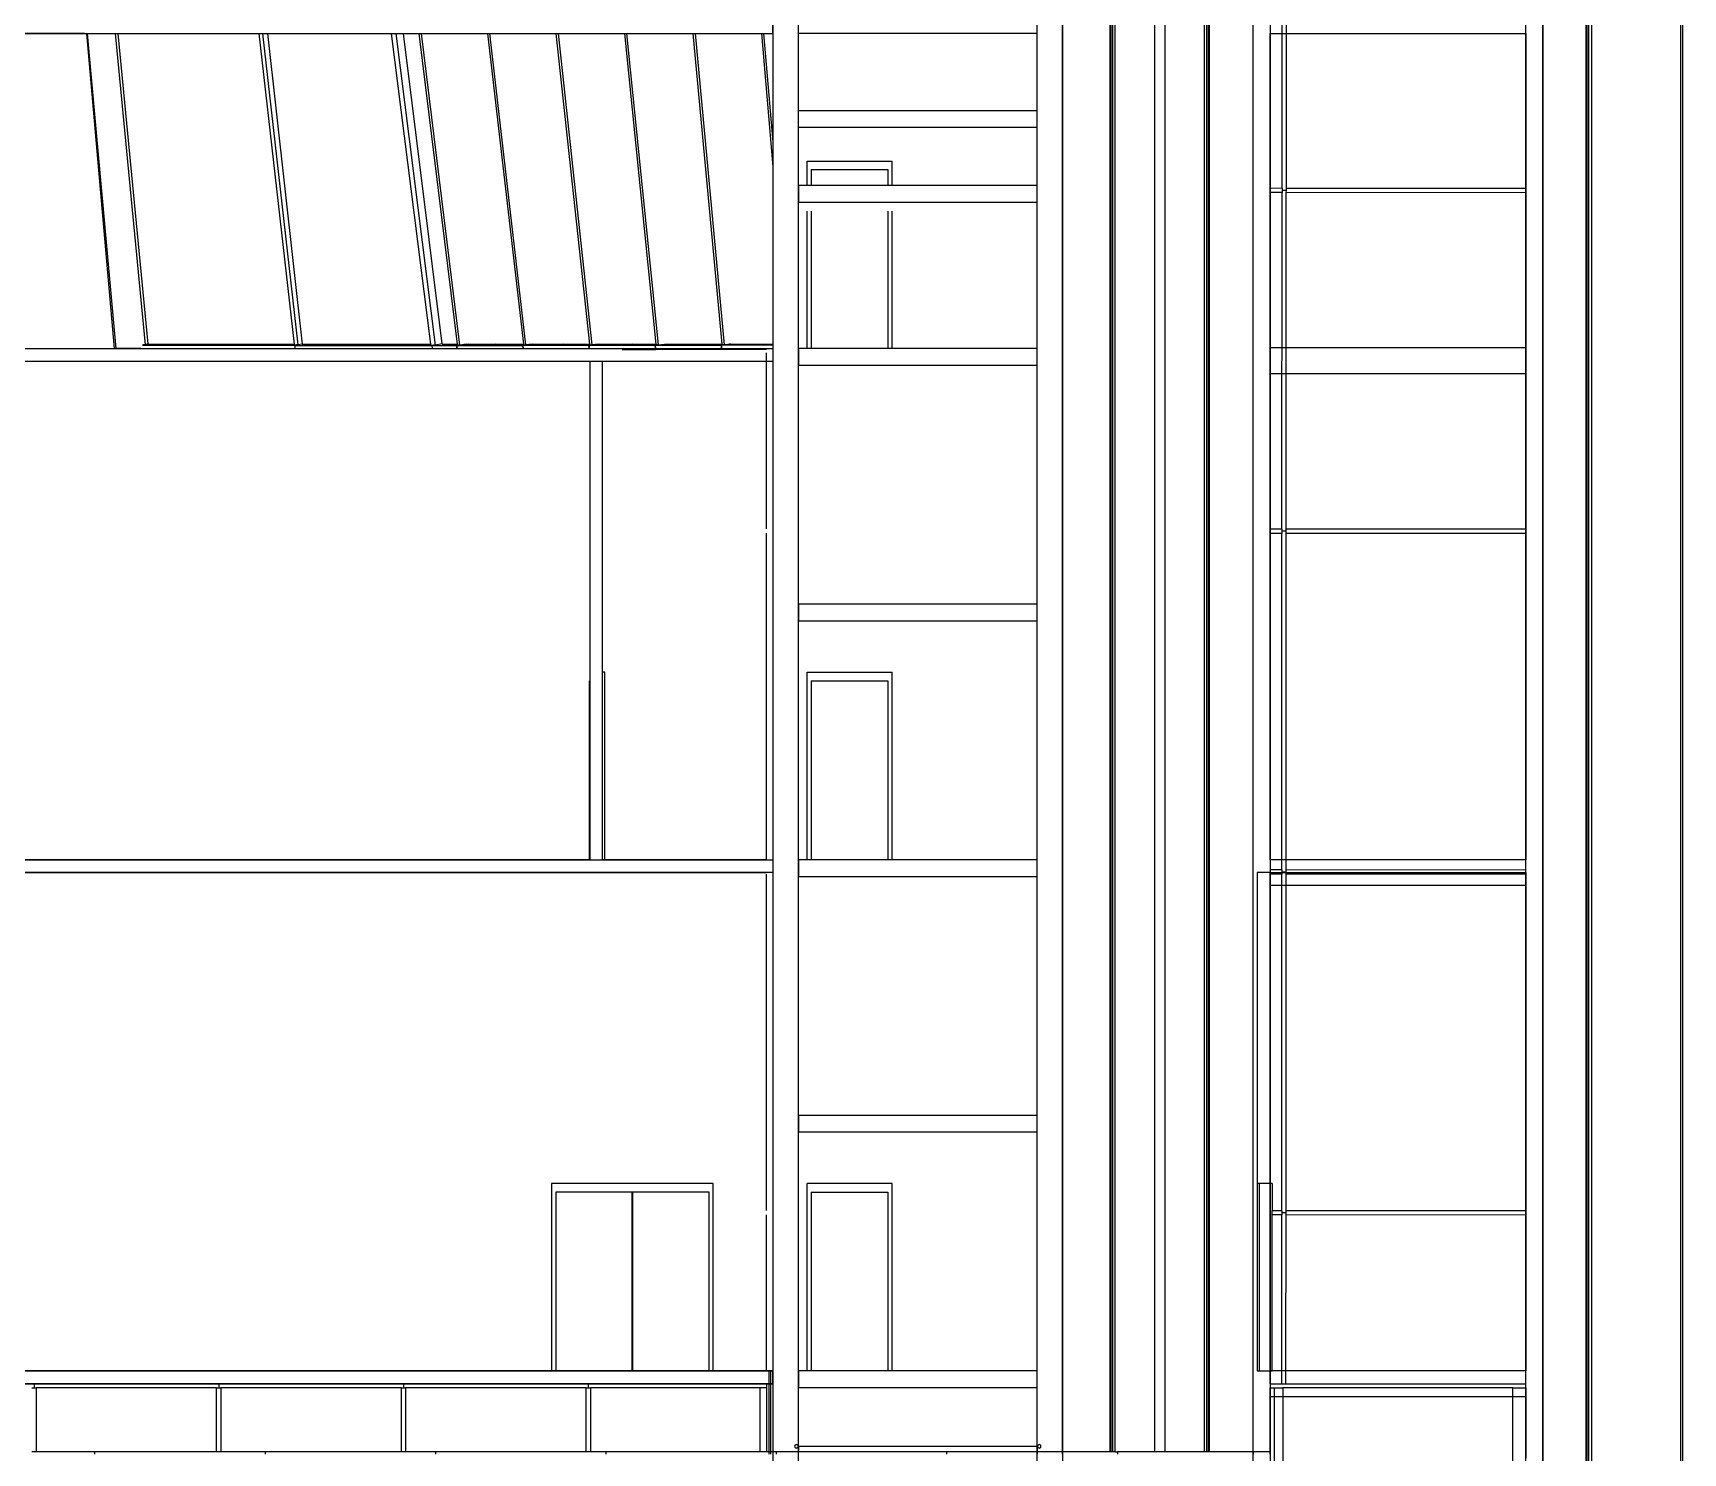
# Model space of a CAD drawing. Header units: millimetres. Extents: x 90964 to 877642, y 656808 to 1438307.
# Drawn here: x 814107 to 833474, y 1189064 to 1205730 of the extents above; entities that cross this region are included whole.
import ezdxf

# ---------------------------------------------------------------- set-up
doc = ezdxf.new("R2010")
doc.units = ezdxf.units.MM
doc.header["$LTSCALE"] = 300
doc.layers.add('ProfileEdges', color=7, linetype='Continuous')
doc.layers.add('SectionCutEdges', color=7, linetype='Continuous')

msp = doc.modelspace()

# ---------------------------------------------------------------- linework, layer by layer
at = {"color": 251}
for p, q in [((831827.1, 1179938.3), (831827.1, 1259469)), ((826192.2, 1189076), (826192.2, 1259226.5)), ((826192.2, 1189076), (826192.2, 1259226.5)), ((826192.2, 1189076), (826192.2, 1259226.5)), ((832399.6, 1258453.2), (832399.6, 1182661.5)), ((833443.6, 1258453.2), (833443.6, 1182636.3)), ((832369.6, 1182617.6), (832369.6, 1258374.2)), ((833473.6, 1182592.4), (833473.6, 1258374.2)), ((826780.6, 1189076), (826780.6, 1258131.7)), ((827884.6, 1189076), (827884.6, 1258131.7)), ((832338, 1181026.5), (832338, 1258215.2)), ((832342.3, 1181026.5), (832342.3, 1258215.2)), ((832345, 1181026.5), (832345, 1258215.2)), ((832349.3, 1181026.5), (832349.3, 1258215.2)), ((826748.6, 1189076), (826748.6, 1253791.5)), ((826753, 1189076), (826753, 1253791.5)), ((826760.3, 1189076), (826760.3, 1253791.5)), ((826810.6, 1189076), (826810.6, 1253791.5)), ((827854.6, 1253791.5), (827854.6, 1189076)), ((827905, 1189076), (827905, 1253791.5)), ((827909.3, 1189076), (827909.3, 1253791.5)), ((827916.3, 1189076), (827916.3, 1253791.5)), ((827269.2, 1253347.2), (827269.2, 1189076)), ((827396.2, 1189076), (827396.2, 1253347.2)), ((828768.4, 1205726.5), (828768.5, 1206026.5)), ((828818.4, 1205726.5), (828818.5, 1206026.5)), ((815063.1, 1202026.5), (814737.9, 1205726.5)), ((814742.5, 1205726.5), (815080.2, 1202027.9)), ((815070.2, 1205726.5), (815425.2, 1202072.2)), ((815459.4, 1202081.5), (815108, 1205726.5)), ((816757, 1205726.5), (817171.1, 1202079)), ((816799.2, 1205726.5), (817214.3, 1202069.6)), ((816857.4, 1205726.5), (817265.1, 1202079.9)), ((818776.1, 1202079.5), (818316.4, 1205726.5)), ((818366.3, 1205726.5), (818827.5, 1202068.2)), ((818909.1, 1202080.3), (818455.6, 1205726.5)), ((818636.8, 1205726.5), (819086, 1202079.3)), ((818661.8, 1205726.5), (819112.5, 1202067.7)), ((819441, 1205726.5), (819862.9, 1202079.9)), ((819466, 1205726.5), (819889.2, 1202068.6)), ((820245.2, 1205726.5), (820639.9, 1202079.7)), ((820270.2, 1205726.5), (820666, 1202069.5)), ((821049.4, 1205726.5), (821416.8, 1202079.4)), ((821074.4, 1205726.5), (821442.8, 1202070.3)), ((821853.6, 1205726.5), (822193.8, 1202079.1)), ((821878.6, 1205726.5), (822219.5, 1202071.2)), ((822657.8, 1205726.5), (822792.2, 1204160)), ((822682.8, 1205726.5), (822792.2, 1204451.9)), ((823192.2, 1205726.5), (823092.2, 1205726.5)), ((825892.2, 1205726.5), (823192.2, 1205726.5)), ((828767.8, 1203907.2), (828768.4, 1205726.5)), ((828817.8, 1203907.2), (828818.4, 1205726.5)), ((823092.2, 1204819.6), (825892.2, 1204819.6)), ((823092.2, 1204624.6), (825892.2, 1204624.6)), ((823192.2, 1204226.5), (824192.2, 1204226.5)), ((823192.2, 1203939.6), (823192.2, 1204226.5)), ((824192.2, 1203939.6), (824192.2, 1204226.5)), ((823242.2, 1204126.5), (823242.2, 1203939.6)), ((823242.2, 1204126.5), (824142.2, 1204126.5)), ((824142.2, 1204126.5), (824142.2, 1203939.6)), ((828767.8, 1203907.2), (828627.2, 1203907.3)), ((828767.7, 1203857.2), (828627.2, 1203857.3)), ((828766.5, 1199907.2), (828767.7, 1203857.2)), ((828767.8, 1203882.2), (828767.7, 1203857.2)), ((828767.8, 1203907.2), (828767.8, 1203882.2)), ((828817.8, 1203882.2), (828767.8, 1203882.2)), ((828816.5, 1199907.2), (828817.7, 1203857.2)), ((828817.7, 1203857.2), (828817.8, 1203882.2)), ((831627.1, 1203856.3), (828817.7, 1203857.2)), ((831627.1, 1203906.3), (828817.8, 1203907.2)), ((828817.8, 1203882.2), (828817.8, 1203907.2)), ((823192.2, 1202026.5), (823192.2, 1203639.6)), ((823242.2, 1203639.6), (823242.2, 1202026.5)), ((824142.2, 1203639.6), (824142.2, 1202026.5)), ((824192.2, 1202026.5), (824192.2, 1203639.6)), ((814021.2, 1202026.5), (815063.1, 1202026.5)), ((815080.2, 1202027.9), (815063.1, 1202026.5)), ((815373.9, 1202026.5), (815063.1, 1202026.5)), ((815063.1, 1202026.5), (815063.1, 1202026.5)), ((815080.2, 1202027.9), (815373.9, 1202027)), ((815373.9, 1202026.5), (815373.9, 1202027)), ((815373.9, 1202027), (815396.7, 1202026.9)), ((815373.9, 1202026.5), (817181.9, 1202026.5)), ((815393, 1202066.8), (815410.2, 1202066.8)), ((815409.8, 1202071.1), (815396.9, 1202070.2)), ((815425.2, 1202072.2), (815409.8, 1202071.1)), ((815410.2, 1202066.8), (815409.8, 1202071.1)), ((815410.2, 1202066.8), (817172.5, 1202066.8)), ((815459.4, 1202081.5), (815425.2, 1202072.2)), ((815459.4, 1202081.5), (815459.7, 1202078.3)), ((815459.7, 1202078.3), (817171.1, 1202079)), ((817171.1, 1202079), (817172.5, 1202066.8)), ((817172.5, 1202066.8), (817177.2, 1202066.8)), ((817198.5, 1202068.4), (817177.2, 1202066.8)), ((817177.2, 1202066.8), (817179.8, 1202066.8)), ((817179.9, 1202064.5), (817179.3, 1202064.4)), ((817179.3, 1202064.4), (817181.9, 1202026.5)), ((817179.3, 1202064.4), (817179.9, 1202064.4)), ((817179.9, 1202064.5), (817179.8, 1202066.8)), ((817198.5, 1202068.4), (817179.9, 1202064.5)), ((817179.9, 1202064.4), (817179.9, 1202064.5)), ((817179.9, 1202064.4), (817464.4, 1202064.4)), ((817181.9, 1202026.5), (818791, 1202026.5)), ((817214.3, 1202069.6), (817198.5, 1202068.4)), ((817265.1, 1202079.9), (817214.3, 1202069.6)), ((817265.1, 1202079.9), (817265.2, 1202078.5)), ((817265.2, 1202078.5), (817522.8, 1202078.7)), ((817523, 1202074.2), (817464.4, 1202064.4)), ((817464.4, 1202064.4), (818787.5, 1202064.4)), ((817522.8, 1202078.7), (818776.1, 1202079.5)), ((817522.8, 1202078.7), (817523, 1202074.2)), ((818778, 1202064.4), (818776.1, 1202079.5)), ((818806.5, 1202066.9), (818778, 1202064.4)), ((818787.3, 1202063.7), (818791, 1202026.5)), ((818787.5, 1202063.7), (818787.3, 1202063.7)), ((818808.9, 1202067.1), (818787.5, 1202063.7)), ((818787.5, 1202063.7), (818787.5, 1202064.4)), ((818787.5, 1202063.7), (819079.3, 1202063.7)), ((818791, 1202026.5), (819083.4, 1202026.5)), ((818808.9, 1202067.1), (818806.5, 1202066.9)), ((818827.5, 1202068.2), (818808.9, 1202067.1)), ((818909.1, 1202080.3), (818827.5, 1202068.2)), ((818909.1, 1202080.3), (818909.2, 1202078.8)), ((818909.2, 1202078.8), (819086, 1202079.3)), ((819079.3, 1202063.7), (819079.6, 1202063.8)), ((819080, 1202057.2), (819079.3, 1202063.7)), ((819095.5, 1202066.6), (819079.6, 1202064.4)), ((819079.6, 1202064.4), (819084.4, 1202064.4)), ((819079.6, 1202064.4), (819079.6, 1202063.8)), ((819079.6, 1202063.8), (819080.3, 1202057.2)), ((819080.3, 1202057.2), (819080, 1202057.2)), ((819083.4, 1202026.5), (819080, 1202057.2)), ((819080.3, 1202057.2), (819083.4, 1202026.5)), ((819083.4, 1202026.5), (819083.4, 1202026.5)), ((819083.4, 1202026.5), (819859.9, 1202026.5)), ((819084.4, 1202064.4), (819102.6, 1202067.1)), ((819084.4, 1202064.4), (819129.5, 1202064.4)), ((819086, 1202079.3), (819087.7, 1202066.1)), ((819095.5, 1202066.6), (819087.7, 1202066.1)), ((819100.8, 1202067.3), (819095.5, 1202066.6)), ((819102.6, 1202067.1), (819095.5, 1202066.6)), ((819112.5, 1202067.7), (819102.6, 1202067.1)), ((819189.7, 1202078.7), (819112.5, 1202067.7)), ((819221.4, 1202078), (819129.5, 1202064.4)), ((819129.5, 1202064.4), (819432.8, 1202064.4)), ((819189.7, 1202078.7), (819189.8, 1202077.9)), ((819189.8, 1202078.7), (819189.7, 1202078.7)), ((819189.8, 1202077.9), (819221.4, 1202078)), ((819221.4, 1202078), (819532.9, 1202078.9)), ((819532.9, 1202078.9), (819432.8, 1202064.4)), ((819432.8, 1202064.4), (819448.5, 1202064.4)), ((819448.5, 1202064.4), (819555.2, 1202079)), ((819448.5, 1202064.4), (819856, 1202064.4)), ((819532.9, 1202078.9), (819555.2, 1202079)), ((819555.2, 1202079), (819862.9, 1202079.9)), ((819856, 1202064.4), (819856.4, 1202064.5)), ((819859.9, 1202026.5), (819856, 1202064.4)), ((819870.7, 1202067.3), (819856.4, 1202065.5)), ((819856.4, 1202065.5), (819856.4, 1202064.5)), ((819856.4, 1202065.5), (819863.8, 1202065.5)), ((819856.4, 1202064.5), (819860, 1202026.5)), ((819860, 1202026.5), (819859.9, 1202026.5)), ((819860, 1202026.5), (820636.5, 1202026.5)), ((819862.9, 1202079.9), (819864.4, 1202066.9)), ((819863.8, 1202065.5), (819883.3, 1202068.2)), ((819863.8, 1202065.5), (820232.8, 1202065.5)), ((819870.7, 1202067.3), (819864.4, 1202066.9)), ((819883.3, 1202068.2), (819870.7, 1202067.3)), ((819877.6, 1202068.2), (819870.7, 1202067.3)), ((819889.2, 1202068.6), (819883.3, 1202068.2)), ((819966.5, 1202078.7), (819889.2, 1202068.6)), ((819966.5, 1202078.7), (819966.6, 1202077.8)), ((819966.6, 1202078.7), (819966.5, 1202078.7)), ((819966.6, 1202077.8), (820330.2, 1202078.8)), ((820330.2, 1202078.8), (820232.8, 1202065.5)), ((820232.8, 1202065.5), (820259.9, 1202065.5)), ((820259.9, 1202065.5), (820367.5, 1202078.9)), ((820259.9, 1202065.5), (820632.8, 1202065.5)), ((820330.2, 1202078.8), (820367.5, 1202078.9)), ((820367.5, 1202078.9), (820639.9, 1202079.7)), ((820632.8, 1202065.5), (820633.2, 1202065.6)), ((820636.5, 1202026.5), (820632.8, 1202065.5)), ((820644.3, 1202067.8), (820633.2, 1202066.6)), ((820633.2, 1202066.6), (820633.2, 1202065.6)), ((820633.2, 1202066.6), (820641.3, 1202066.6)), ((820633.2, 1202065.6), (820636.5, 1202026.5)), ((820636.5, 1202026.5), (820636.5, 1202026.5)), ((820636.5, 1202026.5), (821020.6, 1202026.5)), ((820639.9, 1202079.7), (820641.2, 1202067.6)), ((820644.3, 1202067.8), (820641.2, 1202067.6)), ((820641.3, 1202066.6), (820662.1, 1202069.2)), ((820641.3, 1202066.6), (821044.9, 1202066.6)), ((820662.1, 1202069.2), (820644.3, 1202067.8)), ((820654.5, 1202069), (820644.3, 1202067.8)), ((820666, 1202069.5), (820662.1, 1202069.2)), ((820743.3, 1202078.7), (820666, 1202069.5)), ((820743.3, 1202078.7), (820743.4, 1202077.7)), ((820743.4, 1202078.7), (820743.3, 1202078.7)), ((820743.4, 1202077.7), (821142.3, 1202078.7)), ((821021.7, 1202016.8), (821413.8, 1202016.8)), ((821142.3, 1202078.7), (821044.9, 1202066.6)), ((821044.9, 1202066.6), (821078.6, 1202066.6)), ((821078.6, 1202066.6), (821154.5, 1202075.1)), ((821078.6, 1202066.6), (821409.6, 1202066.6)), ((821142.3, 1202078.7), (821154.2, 1202078.7)), ((821154.2, 1202078.7), (821416.8, 1202079.4)), ((821154.5, 1202075.1), (821154.2, 1202078.7)), ((821409.6, 1202066.6), (821410, 1202066.6)), ((821413, 1202026.5), (821409.6, 1202066.6)), ((821417.9, 1202068.4), (821410, 1202067.6)), ((821410, 1202067.6), (821419, 1202067.6)), ((821410, 1202067.6), (821410, 1202066.6)), ((821410, 1202066.6), (821413.1, 1202026.5)), ((821413, 1202026.5), (821413.1, 1202026.5)), ((821413.7, 1202017.8), (821413, 1202026.5)), ((821413.1, 1202026.5), (821413.7, 1202017.8)), ((821413.7, 1202017.8), (821422.8, 1202017.8)), ((821413.8, 1202016.8), (821413.7, 1202017.8)), ((821422.8, 1202017.8), (821413.8, 1202016.8)), ((821416.8, 1202079.4), (821417.9, 1202068.4)), ((821442.8, 1202070.3), (821417.9, 1202068.3)), ((821431.3, 1202069.8), (821417.9, 1202068.4)), ((821417.9, 1202068.4), (821417.9, 1202068.3)), ((821419, 1202067.6), (821442.8, 1202070.3)), ((821419, 1202067.6), (821864.5, 1202067.6)), ((821422.8, 1202017.8), (822190.2, 1202017.8)), ((821442.8, 1202070.3), (821520.2, 1202078.6)), ((821520.3, 1202078.7), (821520.2, 1202078.6)), ((821520.2, 1202078.6), (821520.3, 1202077.6)), ((821520.3, 1202077.6), (821930.7, 1202078.5)), ((821931, 1202075.1), (821864.5, 1202067.6)), ((821864.5, 1202067.6), (821907.2, 1202067.6)), ((821907.2, 1202067.6), (821931.4, 1202070.1)), ((821907.2, 1202067.6), (822186.4, 1202067.6)), ((821930.7, 1202078.5), (822193.8, 1202079.1)), ((821930.7, 1202078.5), (821931, 1202075.1)), ((821931, 1202075.1), (821930.7, 1202078.5)), ((821930.7, 1202078.5), (821930.7, 1202078.5)), ((821931.4, 1202070.1), (821931, 1202075.1)), ((822186.4, 1202067.6), (822186.9, 1202067.7)), ((822189.5, 1202026.5), (822186.4, 1202067.6)), ((822194.7, 1202069.4), (822186.8, 1202068.7)), ((822186.8, 1202068.7), (822196.9, 1202068.7)), ((822186.8, 1202068.7), (822186.9, 1202067.7)), ((822186.9, 1202067.7), (822189.6, 1202026.5)), ((822189.5, 1202026.5), (822189.6, 1202026.5)), ((822190.1, 1202018.8), (822189.5, 1202026.5)), ((822189.6, 1202026.5), (822190.1, 1202018.8)), ((822190.1, 1202018.8), (822200.3, 1202018.8)), ((822190.2, 1202017.8), (822190.1, 1202018.8)), ((822200.3, 1202018.8), (822190.2, 1202017.8)), ((822193.8, 1202079.1), (822194.7, 1202069.4)), ((822219.5, 1202071.2), (822194.7, 1202069.1)), ((822208.1, 1202070.6), (822194.7, 1202069.4)), ((822194.7, 1202069.4), (822194.7, 1202069.1)), ((822196.9, 1202068.7), (822260.7, 1202075.1)), ((822196.9, 1202068.7), (822694.2, 1202068.7)), ((822200.3, 1202018.8), (822717.2, 1202018.8)), ((822260.7, 1202075.1), (822219.5, 1202071.2)), ((822282.7, 1202077.2), (822260.7, 1202075.1)), ((822297, 1202078.6), (822282.7, 1202077.2)), ((822297, 1202078.5), (822282.7, 1202077.2)), ((822297, 1202078.6), (822297, 1202078.5)), ((822297.1, 1202078.6), (822297, 1202078.6)), ((822297, 1202078.5), (822297.1, 1202077.5)), ((822297.1, 1202077.5), (822707.2, 1202078.3)), ((822707.8, 1202070.1), (822694.2, 1202068.7)), ((822694.2, 1202068.7), (822708, 1202068.7)), ((822707.2, 1202078.3), (822707.8, 1202070.1)), ((822707.2, 1202078.3), (822707.3, 1202078.3)), ((822707.3, 1202078.3), (822792.2, 1202078.5)), ((822707.8, 1202070.1), (822707.3, 1202078.3)), ((822708, 1202068.7), (822707.8, 1202070.1)), ((822708, 1202068.7), (822792.2, 1202068.7)), ((822717.2, 1201876.5), (822717.2, 1201976.5)), ((820642.2, 1201876.5), (806942.2, 1201876.5)), ((822717.2, 1201876.5), (820792.2, 1201876.5)), ((822717.2, 1199909.2), (822717.2, 1201876.5)), ((822717.2, 1196026.5), (822717.2, 1199859.2)), ((828766.5, 1199907.2), (828627.2, 1199907.3)), ((828766.4, 1199857.2), (828627.2, 1199857.3)), ((828765.2, 1196026.5), (828766.4, 1199857.2)), ((828766.5, 1199882.2), (828766.4, 1199857.2)), ((828766.5, 1199907.2), (828766.5, 1199882.2)), ((828816.5, 1199882.2), (828766.5, 1199882.2)), ((828815.2, 1196026.5), (828816.4, 1199857.2)), ((828816.4, 1199857.2), (828816.5, 1199882.2)), ((831627.1, 1199856.3), (828816.4, 1199857.2)), ((831627.1, 1199906.3), (828816.5, 1199907.2)), ((828816.5, 1199882.2), (828816.5, 1199907.2)), ((820817.2, 1198226.5), (820792.2, 1198226.5)), ((820817.2, 1196026.5), (820817.2, 1198226.5)), ((823192.2, 1198226.5), (824192.2, 1198226.5)), ((823192.2, 1198144.2), (823192.2, 1198226.5)), ((824192.2, 1198144.2), (824192.2, 1198226.5)), ((820640.6, 1196026.5), (820640.6, 1198126.5)), ((820642.2, 1198126.5), (820640.6, 1198126.5)), ((823192.2, 1197844.2), (823192.2, 1198144.2)), ((823242.2, 1198126.5), (824142.2, 1198126.5)), ((823242.2, 1198126.5), (823242.2, 1197844.2)), ((824142.2, 1198126.5), (824142.2, 1197844.2)), ((824192.2, 1197844.2), (824192.2, 1198144.2)), ((823192.2, 1196026.5), (823192.2, 1197844.2)), ((823242.2, 1197844.2), (823242.2, 1196026.5)), ((824142.2, 1197844.2), (824142.2, 1196026.5)), ((824192.2, 1196026.5), (824192.2, 1197844.2)), ((823242.2, 1196026.5), (823192.2, 1196026.5)), ((824142.2, 1196026.5), (823242.2, 1196026.5)), ((824192.2, 1196026.5), (824142.2, 1196026.5)), ((828765.2, 1195907.2), (828627.2, 1195907.3)), ((828765.2, 1195907.2), (828765.2, 1196026.5)), ((828765.2, 1195907.2), (828765.2, 1195882.2)), ((828815.2, 1195907.2), (828815.2, 1196026.5)), ((831627.1, 1195906.3), (828815.2, 1195907.2)), ((828815.2, 1195882.2), (828815.2, 1195907.2)), ((822717.2, 1191909.2), (822717.2, 1195859.2)), ((828765.2, 1195857.2), (828627.2, 1195857.3)), ((828763.9, 1191907.2), (828765.2, 1195857.2)), ((828815.2, 1195882.2), (828765.2, 1195882.2)), ((828765.2, 1195882.2), (828765.2, 1195876.5)), ((828765.2, 1195876.5), (828765.2, 1195857.2)), ((828813.9, 1191907.2), (828815.2, 1195857.2)), ((828815.2, 1195876.5), (828815.2, 1195882.2)), ((828815.2, 1195857.2), (828815.2, 1195876.5)), ((831627.1, 1195856.3), (828815.2, 1195857.2)), ((822092.2, 1192226.5), (820192.2, 1192226.5)), ((820192.2, 1192226.5), (820192.2, 1190026.5)), ((822092.2, 1190026.5), (822092.2, 1192226.5)), ((824192.2, 1192226.5), (823192.2, 1192226.5)), ((823192.2, 1192144.2), (823192.2, 1192226.5)), ((824192.2, 1192144.2), (824192.2, 1192226.5)), ((828502.2, 1192226.5), (828477.2, 1192226.5)), ((828502.2, 1190026.5), (828502.2, 1192226.5)), ((828627.2, 1192226.5), (828502.2, 1192226.5)), ((828652.2, 1192226.5), (828627.2, 1192226.5)), ((828652.2, 1192226.5), (828652.2, 1191907.3)), ((820242.2, 1192126.5), (820242.2, 1190026.5)), ((821140.6, 1192126.5), (820242.2, 1192126.5)), ((821140.6, 1192126.5), (821143.7, 1192126.5)), ((821140.6, 1192110.7), (821140.6, 1192126.5)), ((821143.7, 1192110.7), (821140.6, 1192110.7)), ((821140.6, 1190026.5), (821140.6, 1192110.7)), ((822042.2, 1192126.5), (821143.7, 1192126.5)), ((821143.7, 1192126.5), (821143.7, 1192110.7)), ((821143.7, 1192110.7), (821143.7, 1190026.5)), ((822042.2, 1190026.5), (822042.2, 1192126.5)), ((823192.2, 1191844.2), (823192.2, 1192144.2)), ((823242.2, 1192126.5), (824142.2, 1192126.5)), ((823242.2, 1192126.5), (823242.2, 1191844.2)), ((824142.2, 1192126.5), (824142.2, 1191844.2)), ((824192.2, 1191844.2), (824192.2, 1192144.2)), ((822717.2, 1190026.5), (822717.2, 1191859.2)), ((823192.2, 1190026.5), (823192.2, 1191844.2)), ((823242.2, 1191844.2), (823242.2, 1190026.5)), ((824142.2, 1191844.2), (824142.2, 1190026.5)), ((824192.2, 1190026.5), (824192.2, 1191844.2)), ((828763.9, 1191907.2), (828652.2, 1191907.3)), ((828652.2, 1191857.3), (828652.2, 1191907.3)), ((828763.9, 1191857.2), (828652.2, 1191857.3)), ((828652.2, 1190026.5), (828652.2, 1191857.3)), ((828763.3, 1190026.5), (828763.9, 1191857.2)), ((828763.9, 1191907.2), (828763.9, 1191882.2)), ((828813.9, 1191882.2), (828763.9, 1191882.2)), ((828763.9, 1191882.2), (828763.9, 1191857.2)), ((828813.3, 1190026.5), (828813.9, 1191857.2)), ((831627.1, 1191906.3), (828813.9, 1191907.2)), ((828813.9, 1191882.2), (828813.9, 1191907.2)), ((828813.9, 1191857.2), (828813.9, 1191882.2)), ((831627.1, 1191856.3), (828813.9, 1191857.2)), ((823242.2, 1190026.5), (823192.2, 1190026.5)), ((824142.2, 1190026.5), (823242.2, 1190026.5)), ((824192.2, 1190026.5), (824142.2, 1190026.5)), ((828763.2, 1189876.5), (828763.3, 1190026.5)), ((828813.2, 1189876.5), (828813.3, 1190026.5)), ((814094.4, 1189826.5), (814119.4, 1189826.5)), ((814119.4, 1189876.5), (814119.4, 1189826.5)), ((814119.4, 1189826.5), (814144.4, 1189826.5)), ((816262.6, 1189826.5), (814144.4, 1189826.5)), ((814144.4, 1189826.5), (814144.4, 1189076)), ((816262.6, 1189076), (816262.6, 1189826.5)), ((816262.6, 1189826.5), (816287.6, 1189826.5)), ((816287.6, 1189876.5), (816287.6, 1189826.5)), ((816287.6, 1189826.5), (816312.6, 1189826.5)), ((818430.8, 1189826.5), (816312.6, 1189826.5)), ((816312.6, 1189826.5), (816312.6, 1189076)), ((818430.8, 1189076), (818430.8, 1189826.5)), ((818430.8, 1189826.5), (818455.8, 1189826.5)), ((818455.8, 1189876.5), (818455.8, 1189826.5)), ((818455.8, 1189826.5), (818480.8, 1189826.5)), ((820599, 1189826.5), (818480.8, 1189826.5)), ((818480.8, 1189826.5), (818480.8, 1189076)), ((820599, 1189076), (820599, 1189826.5)), ((820599, 1189826.5), (820624, 1189826.5)), ((820624, 1189876.5), (820624, 1189826.5)), ((820624, 1189826.5), (820649, 1189826.5)), ((820649, 1189826.5), (820649, 1189076)), ((822642.2, 1189826.5), (820649, 1189826.5)), ((822642.2, 1189076), (822642.2, 1189826.5)), ((822717.2, 1189826.5), (822642.2, 1189826.5)), ((822717.2, 1189876.5), (822717.2, 1189826.5)), ((822717.2, 1189826.5), (822717.2, 1189076)), ((828632.9, 1188026.5), (828632.9, 1189826.5)), ((828675.3, 1189826.5), (828675.3, 1188026.5)), ((828777.2, 1189826.5), (828777.2, 1188051.5)), ((831477.1, 1188051.5), (831477.1, 1189826.5)), ((823092.2, 1189141.8), (823192.2, 1189141.8)), ((823192.2, 1189141.8), (825892.2, 1189141.8))]:
    msp.add_line(p, q, dxfattribs=at)
at = {"layer": 'ProfileEdges'}
for points in [[(825892.2, 1265726.5), (826192.2, 1265726.5), (826192.2, 1181026.5), (825892.2, 1181026.5)], [(822792.2, 1181026.5), (823092.2, 1181026.5), (823092.2, 1261726.5), (822792.2, 1261726.5)], [(828427.2, 1259226.5), (828627.2, 1259226.5), (828627.2, 1181026.5), (828427.2, 1181026.5)], [(831627.1, 1259226.5), (831827.1, 1259226.5), (831827.1, 1181026.5), (831627.1, 1181026.5)], [(822792.2, 1206034.3), (799824.4, 1206034.3), (799824.4, 1205726.5), (822792.2, 1205726.5)], [(825892.2, 1203939.6), (823092.2, 1203939.6), (823092.2, 1203744.6), (825892.2, 1203744.6)], [(795042.2, 1202026.5), (822792.2, 1202026.5), (822792.2, 1201876.5), (795042.2, 1201876.5)], [(825892.2, 1202026.5), (823092.2, 1202026.5), (823092.2, 1201831.5), (825892.2, 1201831.5)], [(831627.1, 1202034.3), (828627.2, 1202034.3), (828627.2, 1201734.3), (831627.1, 1201734.3)], [(825892.2, 1199026.8), (823092.2, 1199026.8), (823092.2, 1198831.8), (825892.2, 1198831.8)], [(795042.2, 1196026.5), (822792.2, 1196026.5), (822792.2, 1195876.5), (795042.2, 1195876.5)], [(825892.2, 1196026.5), (823092.2, 1196026.5), (823092.2, 1195831.5), (825892.2, 1195831.5)], [(831627.1, 1196026.5), (828627.2, 1196026.5), (828627.2, 1195726.5), (831627.1, 1195726.5)], [(825892.2, 1193026.5), (823092.2, 1193026.5), (823092.2, 1192831.5), (825892.2, 1192831.5)], [(795042.2, 1190026.5), (822792.2, 1190026.5), (822792.2, 1189876.5), (795042.2, 1189876.5)], [(825892.2, 1190026.5), (823092.2, 1190026.5), (823092.2, 1189831.5), (825892.2, 1189831.5)], [(831627.1, 1190026.5), (828627.2, 1190026.5), (828627.2, 1189726.5), (831627.1, 1189726.5)]]:
    msp.add_lwpolyline(points, close=True, dxfattribs=at)
at = {"layer": 'SectionCutEdges', "color": 251}
for p, q in [((826192.2, 1189076), (826192.2, 1259226.5)), ((828427.2, 1189076), (828427.2, 1259226.5)), ((831827.1, 1254026.5), (831827.1, 1181026.5)), ((828627.2, 1206026.5), (828627.2, 1205726.5)), ((831627.1, 1205726.5), (831627.1, 1206026.5)), ((814712.4, 1205726.5), (813740, 1205726.5)), ((814712.4, 1205726.5), (814737.9, 1205726.5)), ((814737.9, 1205726.5), (814742.5, 1205726.5)), ((814742.5, 1205726.5), (815053.9, 1205726.5)), ((815053.9, 1205726.5), (815070.2, 1205726.5)), ((815070.2, 1205726.5), (815090.9, 1205726.5)), ((815090.9, 1205726.5), (815108, 1205726.5)), ((815108, 1205726.5), (815395.4, 1205726.5)), ((815395.4, 1205726.5), (816493.6, 1205726.5)), ((816493.6, 1205726.5), (816757, 1205726.5)), ((816757, 1205726.5), (816799.2, 1205726.5)), ((816799.2, 1205726.5), (816821.8, 1205726.5)), ((816821.8, 1205726.5), (816857.4, 1205726.5)), ((816857.4, 1205726.5), (817044.2, 1205726.5)), ((817044.2, 1205726.5), (818200.2, 1205726.5)), ((818200.2, 1205726.5), (818316.4, 1205726.5)), ((818316.4, 1205726.5), (818345.1, 1205726.5)), ((818345.1, 1205726.5), (818366.3, 1205726.5)), ((818366.3, 1205726.5), (818399.3, 1205726.5)), ((818399.3, 1205726.5), (818455.6, 1205726.5)), ((818455.6, 1205726.5), (818636.8, 1205726.5)), ((818636.8, 1205726.5), (818661.8, 1205726.5)), ((818661.8, 1205726.5), (818696, 1205726.5)), ((818696, 1205726.5), (818756.7, 1205726.5)), ((818756.7, 1205726.5), (819441, 1205726.5)), ((819441, 1205726.5), (819466, 1205726.5)), ((819466, 1205726.5), (819502.8, 1205726.5)), ((819502.8, 1205726.5), (819560.8, 1205726.5)), ((819560.8, 1205726.5), (820245.2, 1205726.5)), ((820245.2, 1205726.5), (820270.2, 1205726.5)), ((820270.2, 1205726.5), (820309.6, 1205726.5)), ((820309.6, 1205726.5), (820364.9, 1205726.5)), ((820364.9, 1205726.5), (821049.4, 1205726.5)), ((821049.4, 1205726.5), (821074.4, 1205726.5)), ((821074.4, 1205726.5), (821116.4, 1205726.5)), ((821116.4, 1205726.5), (821169, 1205726.5)), ((821169, 1205726.5), (821853.6, 1205726.5)), ((828627.2, 1205726.5), (828768.4, 1205726.5)), ((828627.2, 1204342.8), (828627.2, 1205726.5)), ((828768.4, 1205726.5), (828818.4, 1205726.5)), ((828818.4, 1205726.5), (831627.1, 1205726.5)), ((831627.1, 1205726.5), (831627.1, 1203906.3)), ((828627.2, 1203907.3), (828627.2, 1204342.8)), ((828627.2, 1203857.3), (828627.2, 1203907.3)), ((828627.2, 1199907.3), (828627.2, 1203857.3)), ((831627.1, 1203906.3), (831627.1, 1203856.3)), ((831627.1, 1203856.3), (831627.1, 1200536.4)), ((820792.2, 1201876.5), (820642.2, 1201876.5)), ((820642.2, 1201876.5), (820642.2, 1198126.5)), ((820792.2, 1198226.5), (820792.2, 1201876.5)), ((831627.1, 1200536.4), (831627.1, 1199906.3)), ((828627.2, 1199857.3), (828627.2, 1199907.3)), ((828627.2, 1196026.5), (828627.2, 1199857.3)), ((831627.1, 1199906.3), (831627.1, 1199856.3)), ((831627.1, 1199856.3), (831627.1, 1196026.5)), ((820792.2, 1196026.5), (820792.2, 1198226.5)), ((820642.2, 1198126.5), (820642.2, 1196026.5)), ((820640.6, 1196026.5), (807142.2, 1196026.5)), ((820642.2, 1196026.5), (820640.6, 1196026.5)), ((820642.2, 1196026.5), (820792.2, 1196026.5)), ((820817.2, 1196026.5), (820792.2, 1196026.5)), ((822717.2, 1196026.5), (820817.2, 1196026.5)), ((828765.2, 1196026.5), (828627.2, 1196026.5)), ((828627.2, 1196026.5), (828627.2, 1195907.3)), ((828627.2, 1195907.3), (828627.2, 1195876.5)), ((828815.2, 1196026.5), (828765.2, 1196026.5)), ((831627.1, 1196026.5), (828815.2, 1196026.5)), ((831627.1, 1195906.3), (831627.1, 1196026.5)), ((831627.1, 1195876.5), (831627.1, 1195906.3)), ((803242.2, 1195876.5), (822717.2, 1195876.5)), ((828627.2, 1195876.5), (828477.2, 1195876.5)), ((828477.2, 1195876.5), (828477.2, 1192226.5)), ((828627.2, 1195876.5), (828765.2, 1195876.5)), ((828627.2, 1195857.3), (828627.2, 1195876.5)), ((828627.2, 1192226.5), (828627.2, 1195857.3)), ((828765.2, 1195876.5), (828815.2, 1195876.5)), ((828815.2, 1195876.5), (831627.1, 1195876.5)), ((831627.1, 1195876.5), (831627.1, 1195856.3)), ((831627.1, 1195856.3), (831627.1, 1191906.3)), ((828477.2, 1192226.5), (828477.2, 1190026.5)), ((828627.2, 1190026.5), (828627.2, 1192226.5)), ((831627.1, 1191906.3), (831627.1, 1191856.3)), ((831627.1, 1191856.3), (831627.1, 1190026.5)), ((820192.2, 1190026.5), (803242.2, 1190026.5)), ((820242.2, 1190026.5), (820192.2, 1190026.5)), ((821140.6, 1190026.5), (820242.2, 1190026.5)), ((821143.7, 1190026.5), (821140.6, 1190026.5)), ((822042.2, 1190026.5), (821143.7, 1190026.5)), ((822092.2, 1190026.5), (822042.2, 1190026.5)), ((822717.2, 1190026.5), (822092.2, 1190026.5)), ((822742.7, 1190026.5), (822717.2, 1190026.5)), ((822742.7, 1190026.5), (822742.7, 1189876.5)), ((822767.7, 1190026.5), (822742.7, 1190026.5)), ((822767.7, 1189876.5), (822767.7, 1190026.5)), ((822792.2, 1190026.5), (822767.7, 1190026.5)), ((822792.2, 1189876.5), (822792.2, 1190026.5)), ((828477.2, 1190026.5), (828502.2, 1190026.5)), ((828502.2, 1190026.5), (828627.2, 1190026.5)), ((828627.2, 1190026.5), (828652.2, 1190026.5)), ((828627.2, 1189876.5), (828627.2, 1190026.5)), ((828763.3, 1190026.5), (828652.2, 1190026.5)), ((828813.3, 1190026.5), (828763.3, 1190026.5)), ((831627.1, 1190026.5), (828813.3, 1190026.5)), ((831627.1, 1189876.5), (831627.1, 1190026.5)), ((811951.2, 1189876.5), (814119.4, 1189876.5)), ((814119.4, 1189876.5), (816287.6, 1189876.5)), ((816287.6, 1189876.5), (818455.8, 1189876.5)), ((818455.8, 1189876.5), (820624, 1189876.5)), ((820624, 1189876.5), (822717.2, 1189876.5)), ((822717.2, 1189876.5), (822742.7, 1189876.5)), ((822742.7, 1189876.5), (822742.7, 1189076)), ((822742.7, 1189876.5), (822767.7, 1189876.5)), ((822767.7, 1189076), (822767.7, 1189876.5)), ((822767.7, 1189876.5), (822792.2, 1189876.5)), ((822792.2, 1189876.5), (822792.2, 1189076)), ((828627.2, 1189876.5), (828627.2, 1189826.5)), ((828627.2, 1189876.5), (828763.2, 1189876.5)), ((828627.2, 1189826.5), (828632.9, 1189826.5)), ((828627.2, 1189076), (828627.2, 1189826.5)), ((828632.9, 1189826.5), (828675.3, 1189826.5)), ((828675.3, 1189826.5), (828777.2, 1189826.5)), ((828763.2, 1189876.5), (828813.2, 1189876.5)), ((831477.1, 1189826.5), (828777.2, 1189826.5)), ((828813.2, 1189876.5), (831627.1, 1189876.5)), ((831477.1, 1189826.5), (831627.1, 1189826.5)), ((831627.1, 1189826.5), (831627.1, 1189876.5)), ((831627.1, 1189826.5), (831627.1, 1189008.4)), ((823047.4, 1189147), (823046.8, 1189141.8)), ((823046.8, 1189141.8), (823047.4, 1189136.6)), ((823049.4, 1189151.8), (823047.4, 1189147)), ((823047.4, 1189136.6), (823049.4, 1189131.8)), ((823052.6, 1189156), (823049.4, 1189151.8)), ((823049.4, 1189131.8), (823052.6, 1189127.7)), ((823056.8, 1189159.1), (823052.6, 1189156)), ((823052.6, 1189127.7), (823056.8, 1189124.5)), ((823061.6, 1189161.1), (823056.8, 1189159.1)), ((823056.8, 1189124.5), (823061.6, 1189122.5)), ((823066.8, 1189161.8), (823061.6, 1189161.1)), ((823061.6, 1189122.5), (823066.8, 1189121.8)), ((823071.9, 1189161.1), (823066.8, 1189161.8)), ((823066.8, 1189121.8), (823071.9, 1189122.5)), ((823076.8, 1189159.1), (823071.9, 1189161.1)), ((823071.9, 1189122.5), (823076.8, 1189124.5)), ((823080.9, 1189156), (823076.8, 1189159.1)), ((823076.8, 1189124.5), (823080.9, 1189127.7)), ((823084.1, 1189151.8), (823080.9, 1189156)), ((823080.9, 1189127.7), (823084.1, 1189131.8)), ((823086.1, 1189147), (823084.1, 1189151.8)), ((823084.1, 1189131.8), (823086.1, 1189136.6)), ((823086.8, 1189141.8), (823086.1, 1189147)), ((823086.1, 1189136.6), (823086.8, 1189141.8)), ((823092.2, 1189136.6), (823092.2, 1189141.8)), ((823092.2, 1189136.6), (823092.2, 1189076)), ((825892.2, 1189141.8), (825892.2, 1189136.6)), ((825892.2, 1189136.6), (825892.2, 1189076)), ((825898.2, 1189147), (825897.6, 1189141.8)), ((825897.6, 1189141.8), (825898.2, 1189136.6)), ((825900.2, 1189151.8), (825898.2, 1189147)), ((825898.2, 1189136.6), (825900.2, 1189131.8)), ((825903.4, 1189156), (825900.2, 1189151.8)), ((825900.2, 1189131.8), (825903.4, 1189127.7)), ((825907.6, 1189159.1), (825903.4, 1189156)), ((825903.4, 1189127.7), (825907.6, 1189124.5)), ((825912.4, 1189161.1), (825907.6, 1189159.1)), ((825907.6, 1189124.5), (825912.4, 1189122.5)), ((825917.6, 1189161.8), (825912.4, 1189161.1)), ((825912.4, 1189122.5), (825917.6, 1189121.8)), ((825922.7, 1189161.1), (825917.6, 1189161.8)), ((825917.6, 1189121.8), (825922.7, 1189122.5)), ((825927.6, 1189159.1), (825922.7, 1189161.1)), ((825922.7, 1189122.5), (825927.6, 1189124.5)), ((825931.7, 1189156), (825927.6, 1189159.1)), ((825927.6, 1189124.5), (825931.7, 1189127.7)), ((825934.9, 1189151.8), (825931.7, 1189156)), ((825931.7, 1189127.7), (825934.9, 1189131.8)), ((825936.9, 1189147), (825934.9, 1189151.8)), ((825934.9, 1189131.8), (825936.9, 1189136.6)), ((825937.6, 1189141.8), (825936.9, 1189147)), ((825936.9, 1189136.6), (825937.6, 1189141.8)), ((814144.4, 1189076), (814094.4, 1189076)), ((814834.5, 1189076), (814144.4, 1189076)), ((814834.6, 1189076), (814834.5, 1189076)), ((814834.6, 1189051), (814834.6, 1189076)), ((816262.6, 1189076), (814834.6, 1189076)), ((816312.6, 1189076), (816262.6, 1189076)), ((816834.5, 1189076), (816312.6, 1189076)), ((816834.6, 1189076), (816834.5, 1189076)), ((816834.6, 1189051), (816834.6, 1189076)), ((818430.8, 1189076), (816834.6, 1189076)), ((818480.8, 1189076), (818430.8, 1189076)), ((818834.5, 1189076), (818480.8, 1189076)), ((818834.6, 1189076), (818834.5, 1189076)), ((818834.6, 1189051), (818834.6, 1189076)), ((820599, 1189076), (818834.6, 1189076)), ((820649, 1189076), (820599, 1189076)), ((820834.5, 1189076), (820649, 1189076)), ((820834.6, 1189076), (820834.5, 1189076)), ((820834.6, 1189051), (820834.6, 1189076)), ((822642.2, 1189076), (820834.6, 1189076)), ((822717.2, 1189076), (822642.2, 1189076)), ((822742.7, 1189076), (822717.2, 1189076)), ((822742.7, 1189076), (822742.7, 1189051)), ((822767.7, 1189076), (822742.7, 1189076)), ((822767.7, 1189051), (822767.7, 1189076)), ((822792.2, 1189076), (822767.7, 1189076)), ((822834.6, 1189076), (822792.2, 1189076)), ((822792.2, 1189076), (822792.2, 1189051)), ((822834.6, 1189051), (822834.6, 1189076)), ((823092.2, 1189076), (822834.6, 1189076)), ((823192.2, 1189076), (823092.2, 1189076)), ((823092.2, 1189051), (823092.2, 1189076)), ((824834.6, 1189076), (823192.2, 1189076)), ((824834.6, 1189051), (824834.6, 1189076)), ((825892.2, 1189076), (824834.6, 1189076)), ((825892.2, 1189076), (825892.2, 1189051)), ((826192.2, 1189076), (825892.2, 1189076)), ((826748.6, 1189076), (826192.2, 1189076)), ((826192.2, 1189051), (826192.2, 1189076)), ((826753, 1189076), (826748.6, 1189076)), ((826760.3, 1189076), (826753, 1189076)), ((826780.6, 1189076), (826760.3, 1189076)), ((826810.6, 1189076), (826780.6, 1189076)), ((826810.6, 1189076), (826834.6, 1189076)), ((826834.6, 1189076), (826834.6, 1189051)), ((827269.2, 1189076), (826834.6, 1189076)), ((827396.2, 1189076), (827269.2, 1189076)), ((827854.6, 1189076), (827396.2, 1189076)), ((827884.6, 1189076), (827854.6, 1189076)), ((827905, 1189076), (827884.6, 1189076)), ((827909.3, 1189076), (827905, 1189076)), ((827916.3, 1189076), (827909.3, 1189076)), ((828427.2, 1189076), (827916.3, 1189076)), ((828627.2, 1189076), (828427.2, 1189076)), ((828427.2, 1189076), (828427.2, 1189051)), ((828627.2, 1189051), (828627.2, 1189076))]:
    msp.add_line(p, q, dxfattribs=at)

doc.saveas('drawing.dxf')
